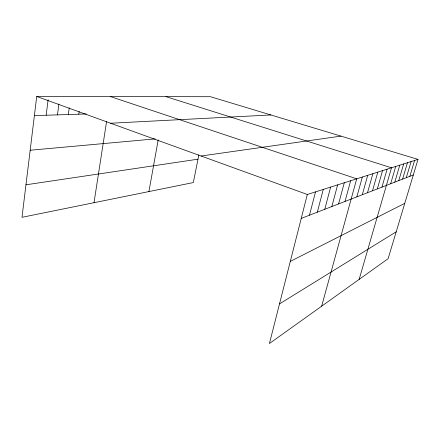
<?xml version="1.0" encoding="UTF-8"?>
<svg xmlns="http://www.w3.org/2000/svg" width="440" height="440" viewBox="0 0 440 440"><rect width="100%" height="100%" fill="white"/><g stroke="black" fill="none" stroke-linecap="round" stroke-linejoin="round"><path stroke-width="0.66" d="M418 159.385L307.312 194.486L269.434 343.519L388.108 258.687L418 159.385L210.469 96.712L36.718 96.481L22 217.305L193.331 182.562L198.869 154.792M46.162 115.231L48.12 99.842M57.47 114.873L58.905 103.989M68.332 114.526L69.245 107.861M78.782 114.197L79.167 111.48M94.006 202.703L106.568 121.567M148.913 191.571L158.197 139.898M309.496 215.204L315.502 191.889M317.328 212.168L323.268 189.426M324.77 209.286L330.632 187.088M331.848 206.542L337.639 184.866M338.586 203.935L344.305 182.754M345.015 201.443L350.658 180.741M321.657 306.191L356.719 178.816L110.44 96.58M356.834 196.862L362.34 177.034M362.285 194.75L367.719 175.329M367.505 192.726L372.873 173.696M372.515 190.79L377.817 172.128M377.327 188.925L382.564 170.621M381.948 187.132L387.123 169.174M359.145 279.389L391.501 167.788L165.968 96.651M390.671 183.755L395.72 166.452M394.79 182.155L399.779 165.165M398.761 180.62L403.689 163.922M402.595 179.135L407.457 162.729M406.285 177.705L411.098 161.573M409.855 176.319L414.607 160.463M279.505 303.902L396.204 231.792M290.307 261.399L404.767 203.346M301.235 218.405L413.303 174.982M25.96 184.795L197.995 159.181M201.102 156.013L340.934 136.114M30.168 150.232L155.183 138.886M110.583 123.233L270.886 114.961M34.386 115.599L86.152 113.966M36.718 96.481L307.312 194.486"/></g></svg>
